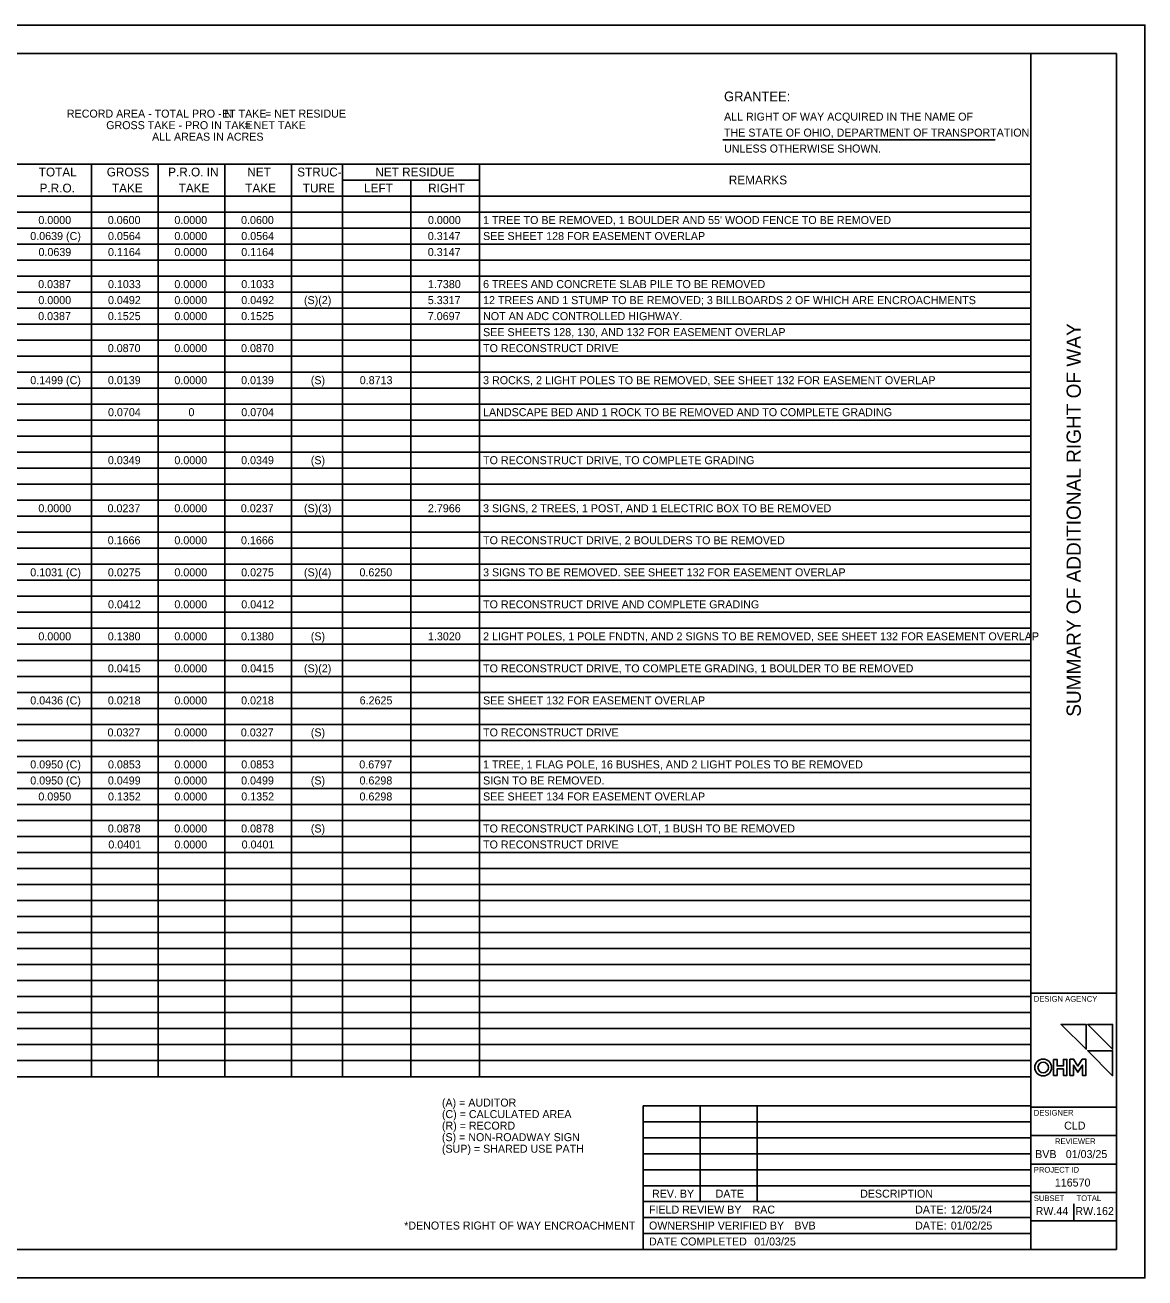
# Model space of a CAD drawing. Extents: x -1.6 to 34, y 0 to 22.
# Drawn here: x 14.35 to 34, y 0 to 22 of the extents above; entities that cross this region are included whole.
import ezdxf

# ---------------------------------------------------------------- set-up
doc = ezdxf.new("R2010")
doc.units = 0
for name, color, linetype in [('Default', 7, 'Continuous'), ('SH_Border', 7, 'Continuous'), ('SH_Cut_Line', 7, 'Continuous'), ('SH_Data', 7, 'Continuous'), ('SH_Text', 7, 'Continuous')]:
    doc.layers.add(name, color=color, linetype=linetype)

msp = doc.modelspace()

# ---------------------------------------------------------------- linework, layer by layer
at = {"layer": 'SH_Border'}
for p, q in [((32, 0.5), (32, 21.5)), ((32, 5), (33.5, 5)), ((32, 3), (33.5, 3)), ((32, 2.5), (33.5, 2.5)), ((32, 2), (33.5, 2)), ((32, 1.5), (33.5, 1.5)), ((32, 1), (33.5, 1))]:
    msp.add_line(p, q, dxfattribs=at)
msp.add_lwpolyline([(1.5, 21.5), (33.5, 21.5), (33.5, 0.5), (1.5, 0.5)], close=True, dxfattribs=at)
at = {"layer": 'SH_Cut_Line'}
msp.add_lwpolyline([(0, 0), (34, 0), (34, 22), (0, 22)], close=True, dxfattribs=at)
at = {"layer": 'SH_Data'}
for p, q in [((32.75, 4), (32.75, 4)), ((32.745, 3.557), (32.745, 3.737)), ((32.745, 3.737), (32.824, 3.613)), ((32.824, 3.613), (32.903, 3.737)), ((32.903, 3.737), (32.903, 3.557)), ((32.75, 1), (32.75, 1.3))]:
    msp.add_line(p, q, dxfattribs=at)
for points in [[(32.53, 4.453), (32.966, 4.015), (32.966, 4.453), (32.53, 4.453)], [(32.997, 4.453), (33.433, 4.015), (33.433, 4.453), (32.997, 4.453)], [(32.997, 3.988), (33.433, 3.55), (33.433, 3.988), (32.997, 3.988)], [(32.824, 3.721), (32.748, 3.84), (32.685, 3.84), (32.685, 3.557), (32.745, 3.557)], [(32.903, 3.557), (32.963, 3.557), (32.963, 3.84), (32.9, 3.84), (32.824, 3.721)]]:
    msp.add_lwpolyline(points, dxfattribs=at)
for points in [[(32.966, 4.453), (32.966, 4.015), (32.53, 4.453)], [(33.433, 4.453), (33.433, 4.015), (32.997, 4.453)], [(33.433, 3.988), (33.433, 3.55), (32.997, 3.988)], [(32.397, 3.838), (32.457, 3.838), (32.457, 3.724), (32.571, 3.724), (32.571, 3.838), (32.631, 3.838), (32.631, 3.556), (32.571, 3.556), (32.571, 3.671), (32.457, 3.671), (32.457, 3.556), (32.397, 3.556)], [(32.397, 3.838), (32.457, 3.838), (32.457, 3.724), (32.571, 3.724), (32.571, 3.838), (32.631, 3.838), (32.631, 3.556), (32.571, 3.556), (32.571, 3.671), (32.457, 3.671), (32.457, 3.556), (32.397, 3.556)], [(32.9, 3.84), (32.963, 3.84), (32.963, 3.557), (32.903, 3.557), (32.903, 3.737), (32.824, 3.613), (32.745, 3.737), (32.745, 3.557), (32.685, 3.557), (32.685, 3.84), (32.748, 3.84), (32.824, 3.721)]]:
    msp.add_lwpolyline(points, close=True, dxfattribs=at)
for radius in [0.148, 0.148, 0.0927, 0.0927]:
    msp.add_circle((32.215, 3.695), radius, dxfattribs=at)
at = {"layer": 'SH_Text'}
for p, q in [((26.592, 19.986), (31.372, 19.986)), ((1.5, 19.56), (32, 19.56)), ((15.516, 19.56), (15.516, 3.534)), ((16.685, 19.56), (16.685, 3.534)), ((17.854, 19.56), (17.854, 3.534)), ((19.024, 19.56), (19.024, 3.534)), ((19.917, 19.56), (19.917, 3.534)), ((22.32, 19.56), (22.32, 3.534)), ((32, 19.56), (32, 3.534)), ((19.917, 19.279), (22.32, 19.279)), ((21.119, 19.279), (21.119, 3.534)), ((1.5, 18.998), (32, 18.998)), ((1.5, 18.717), (32, 18.717)), ((1.5, 18.436), (32, 18.436)), ((7.395, 18.154), (22.32, 18.154)), ((22.32, 18.154), (32, 18.154)), ((1.5, 17.873), (32, 17.873)), ((1.5, 17.592), (32, 17.592)), ((1.5, 17.311), (32, 17.311)), ((7.395, 17.03), (22.32, 17.03)), ((22.32, 17.03), (32, 17.03)), ((1.5, 16.749), (32, 16.749)), ((1.5, 16.467), (32, 16.467)), ((1.5, 16.186), (32, 16.186)), ((1.5, 15.905), (32, 15.905)), ((1.5, 15.624), (32, 15.624)), ((1.5, 15.343), (32, 15.343)), ((1.5, 15.062), (32, 15.062)), ((1.5, 14.781), (32, 14.781)), ((1.5, 14.499), (32, 14.499)), ((1.5, 14.218), (32, 14.218)), ((1.5, 13.937), (32, 13.937)), ((1.5, 13.656), (32, 13.656)), ((1.5, 13.375), (32, 13.375)), ((1.5, 13.094), (32, 13.094)), ((1.5, 12.812), (32, 12.812)), ((1.5, 12.531), (32, 12.531)), ((1.5, 12.25), (32, 12.25)), ((1.5, 11.969), (32, 11.969)), ((1.5, 11.688), (32, 11.688)), ((1.5, 11.407), (32, 11.407)), ((1.5, 11.126), (32, 11.126)), ((1.5, 10.844), (32, 10.844)), ((1.5, 10.563), (32, 10.563)), ((1.5, 10.282), (32, 10.282)), ((1.5, 10.001), (32, 10.001)), ((1.5, 9.72), (32, 9.72)), ((1.5, 9.439), (32, 9.439)), ((1.5, 9.157), (32, 9.157)), ((1.5, 8.876), (32, 8.876)), ((7.395, 8.595), (22.32, 8.595)), ((22.32, 8.595), (32, 8.595)), ((1.5, 8.314), (32, 8.314)), ((1.5, 8.033), (32, 8.033)), ((1.5, 7.752), (32, 7.752)), ((1.5, 7.471), (32, 7.471)), ((1.5, 7.189), (32, 7.189)), ((1.5, 6.908), (32, 6.908)), ((1.5, 6.627), (32, 6.627)), ((1.5, 6.346), (32, 6.346)), ((1.5, 6.065), (32, 6.065)), ((1.5, 5.784), (32, 5.784)), ((1.5, 5.502), (32, 5.502)), ((1.5, 5.221), (32, 5.221)), ((1.5, 4.94), (32, 4.94)), ((1.5, 4.659), (32, 4.659)), ((1.5, 4.378), (32, 4.378)), ((1.5, 4.097), (32, 4.097)), ((1.5, 3.816), (32, 3.816)), ((1.5, 3.534), (32, 3.534)), ((25.197, 3.02), (25.197, 0.5)), ((25.197, 3.02), (32, 3.02)), ((26.197, 3.02), (26.197, 1.34)), ((27.197, 3.02), (27.197, 1.34)), ((25.197, 2.74), (32, 2.74)), ((25.197, 2.46), (32, 2.46)), ((25.197, 2.18), (32, 2.18)), ((25.197, 1.9), (32, 1.9)), ((25.197, 1.62), (32, 1.62)), ((25.197, 1.34), (32, 1.34)), ((25.197, 1.06), (32, 1.06)), ((25.197, 0.78), (32, 0.78)), ((32, 0.5), (32, 0.5))]:
    msp.add_line(p, q, dxfattribs=at)

# ---------------------------------------------------------------- texts
at = {"layer": 'Default'}
for s, p in [('(A) = AUDITOR', (21.663, 3.009)), ('(C) = CALCULATED AREA', (21.663, 2.807)), ('(R) = RECORD', (21.663, 2.604)), ('(S) = NON-ROADWAY SIGN', (21.663, 2.402)), ('(SUP) = SHARED USE PATH', (21.663, 2.199)), ('*DENOTES RIGHT OF WAY ENCROACHMENT', (21.001, 0.85))]:
    msp.add_text(s, height=0.14, dxfattribs=at).set_placement(p)
at = {"layer": 'SH_Data'}
msp.add_text('SUMMARY OF ADDITIONAL RIGHT OF WAY', height=0.25, rotation=90, dxfattribs=at).set_placement((32.875, 9.854))
for s, height, p in [('DESIGN AGENCY', 0.1, (32.05, 4.85)), ('DESIGNER', 0.1, (32.05, 2.85)), ('CLD', 0.14, (32.582, 2.605)), ('REVIEWER', 0.1, (32.422, 2.35)), ('BVB', 0.14, (32.074, 2.105)), ('01/03/25', 0.14, (32.611, 2.105)), ('PROJECT ID', 0.1, (32.05, 1.85)), ('SUBSET', 0.1, (32.05, 1.35)), ('TOTAL', 0.1, (32.8, 1.35)), ('RW.44', 0.14, (32.082, 1.105)), ('RW.162', 0.14, (32.779, 1.105))]:
    msp.add_text(s, height=height, dxfattribs=at).set_placement(p)
at = {"layer": 'SH_Text'}
for s, height, p in [('GRANTEE:', 0.17, (26.614, 20.662)), ('RECORD AREA - TOTAL PRO - N', 0.14, (15.082, 20.375)), ('ET TAKE ', 0.14, (17.803, 20.375)), ('= NET RESIDUE', 0.14, (18.559, 20.375)), ('ALL RIGHT OF WAY ACQUIRED IN THE NAME OF', 0.14, (26.614, 20.322)), ('GROSS TAKE - PRO IN TAKE', 0.14, (15.772, 20.172)), (' = NET TAKE', 0.14, (18.145, 20.172)), ('ALL AREAS IN ACRES', 0.14, (16.576, 19.97)), ('THE STATE OF OHIO, DEPARTMENT OF TRANSPORTATION', 0.14, (26.614, 20.042)), ('UNLESS OTHERWISE SHOWN.', 0.14, (26.614, 19.762)), ('TOTAL', 0.1546, (14.588, 19.342)), ('GROSS', 0.1546, (15.781, 19.342)), ('P.R.O. IN', 0.1546, (16.858, 19.342)), ('NET', 0.1546, (18.247, 19.342)), ('STRUC-', 0.1546, (19.123, 19.342)), ('NET RESIDUE', 0.15463, (20.494, 19.342)), ('P.R.O.', 0.1546, (14.602, 19.061)), ('TAKE', 0.1546, (15.872, 19.061)), ('TAKE', 0.1546, (17.042, 19.061)), ('TAKE', 0.1546, (18.211, 19.061)), ('TURE', 0.1546, (19.221, 19.061)), ('LEFT', 0.1546, (20.297, 19.061)), ('RIGHT', 0.1546, (21.421, 19.061)), ('REMARKS', 0.1546, (26.698, 19.202)), ('0.0000', 0.1406, (14.581, 18.506)), ('0.0600', 0.1406, (15.799, 18.506)), ('0.0000', 0.1406, (16.968, 18.506)), ('0.0600', 0.1406, (18.138, 18.506)), ('0.0000', 0.1406, (21.418, 18.506)), ("1 TREE TO BE REMOVED, 1 BOULDER AND 55' WOOD FENCE TO BE REMOVED", 0.14058, (22.385, 18.506)), ('0.0639 (C)', 0.1406, (14.439, 18.225)), ('0.0564', 0.1406, (15.803, 18.225)), ('0.0000', 0.1406, (16.968, 18.225)), ('0.0564', 0.1406, (18.142, 18.225)), ('0.3147', 0.1406, (21.415, 18.225)), ('SEE SHEET 128 FOR EASEMENT OVERLAP', 0.14058, (22.385, 18.225)), ('0.0639', 0.1406, (14.583, 17.944)), ('0.1164', 0.1406, (15.803, 17.944)), ('0.0000', 0.1406, (16.968, 17.944)), ('0.1164', 0.1406, (18.142, 17.944)), ('0.3147', 0.1406, (21.415, 17.944)), ('0.0387', 0.1406, (14.577, 17.381)), ('0.1033', 0.1406, (15.803, 17.381)), ('0.0000', 0.1406, (16.968, 17.381)), ('0.1033', 0.1406, (18.142, 17.381)), ('1.7380', 0.1406, (21.418, 17.381)), ('6 TREES AND CONCRETE SLAB PILE TO BE REMOVED', 0.14058, (22.385, 17.381)), ('0.0000', 0.1406, (14.581, 17.1)), ('0.0492', 0.1406, (15.803, 17.1)), ('0.0000', 0.1406, (16.968, 17.1)), ('0.0492', 0.1406, (18.142, 17.1)), ('(S)(2)', 0.1406, (19.242, 17.1)), ('5.3317', 0.1406, (21.415, 17.1)), ('12 TREES AND 1 STUMP TO BE REMOVED; 3 BILLBOARDS 2 OF WHICH ARE ENCROACHMENTS', 0.14058, (22.385, 17.1)), ('0.0387', 0.1406, (14.577, 16.819)), ('0.1525', 0.1406, (15.801, 16.819)), ('0.0000', 0.1406, (16.968, 16.819)), ('0.1525', 0.1406, (18.14, 16.819)), ('7.0697', 0.1406, (21.415, 16.819)), ('NOT AN ADC CONTROLLED HIGHWAY.', 0.14058, (22.385, 16.819)), ('SEE SHEETS 128, 130, AND 132 FOR EASEMENT OVERLAP', 0.14058, (22.385, 16.538)), ('0.0870', 0.1406, (15.799, 16.257)), ('0.0000', 0.1406, (16.968, 16.257)), ('0.0870', 0.1406, (18.138, 16.257)), ('TO RECONSTRUCT DRIVE', 0.14058, (22.385, 16.257)), ('0.1499 (C)', 0.1406, (14.439, 15.694)), ('(S)', 0.1406, (19.362, 15.694)), ('0.0139', 0.1406, (15.801, 15.694)), ('0.0000', 0.1406, (16.968, 15.694)), ('0.0139', 0.1406, (18.139, 15.694)), ('0.8713', 0.1406, (20.221, 15.694)), ('3 ROCKS, 2 LIGHT POLES TO BE REMOVED, SEE SHEET 132 FOR EASEMENT OVERLAP', 0.14058, (22.385, 15.694)), ('0.0704', 0.1406, (15.803, 15.132)), ('0', 0.141, (17.215, 15.132)), ('0.0704', 0.1406, (18.142, 15.132)), ('LANDSCAPE BED AND 1 ROCK TO BE REMOVED AND TO COMPLETE GRADING', 0.14058, (22.385, 15.132)), ('0.0349', 0.1406, (15.801, 14.289)), ('0.0000', 0.1406, (16.968, 14.289)), ('0.0349', 0.1406, (18.139, 14.289)), ('(S)', 0.1406, (19.362, 14.289)), ('TO RECONSTRUCT DRIVE, TO COMPLETE GRADING', 0.14058, (22.385, 14.289)), ('0.0000', 0.1406, (14.581, 13.445)), ('0.0237', 0.1406, (15.795, 13.445)), ('0.0000', 0.1406, (16.968, 13.445)), ('0.0237', 0.1406, (18.134, 13.445)), ('(S)(3)', 0.1406, (19.242, 13.445)), ('2.7966', 0.1406, (21.417, 13.445)), ('3 SIGNS, 2 TREES, 1 POST, AND 1 ELECTRIC BOX TO BE REMOVED', 0.14058, (22.385, 13.445)), ('0.1666', 0.1406, (15.798, 12.883)), ('0.0000', 0.1406, (16.968, 12.883)), ('0.1666', 0.1406, (18.137, 12.883)), ('TO RECONSTRUCT DRIVE, 2 BOULDERS TO BE REMOVED', 0.14058, (22.385, 12.883)), ('0.1031 (C)', 0.1406, (14.439, 12.32)), ('0.0275', 0.1406, (15.801, 12.32)), ('0.0000', 0.1406, (16.968, 12.32)), ('0.0275', 0.1406, (18.14, 12.32)), ('(S)(4)', 0.1406, (19.242, 12.32)), ('0.6250', 0.1406, (20.216, 12.32)), ('3 SIGNS TO BE REMOVED. SEE SHEET 132 FOR EASEMENT OVERLAP', 0.14058, (22.385, 12.32)), ('0.0412', 0.1406, (15.803, 11.758)), ('0.0000', 0.1406, (16.968, 11.758)), ('0.0412', 0.1406, (18.142, 11.758)), ('TO RECONSTRUCT DRIVE AND COMPLETE GRADING', 0.14058, (22.385, 11.758)), ('0.0000', 0.1406, (14.581, 11.196)), ('0.1380', 0.1406, (15.799, 11.196)), ('0.0000', 0.1406, (16.968, 11.196)), ('0.1380', 0.1406, (18.138, 11.196)), ('(S)', 0.1406, (19.362, 11.196)), ('1.3020', 0.1406, (21.418, 11.196)), ('2 LIGHT POLES, 1 POLE FNDTN, AND 2 SIGNS TO BE REMOVED, SEE SHEET 132 FOR EASEMENT OVERLAP', 0.14058, (22.385, 11.196)), ('(S)(2)', 0.1406, (19.242, 10.634)), ('0.0415', 0.1406, (15.801, 10.634)), ('0.0000', 0.1406, (16.968, 10.634)), ('0.0415', 0.1406, (18.14, 10.634)), ('TO RECONSTRUCT DRIVE, TO COMPLETE GRADING, 1 BOULDER TO BE REMOVED', 0.14058, (22.385, 10.634)), ('0.0436 (C)', 0.1406, (14.439, 10.071)), ('0.0218', 0.1406, (15.8, 10.071)), ('0.0000', 0.1406, (16.968, 10.071)), ('0.0218', 0.1406, (18.139, 10.071)), ('6.2625', 0.1406, (20.219, 10.071)), ('SEE SHEET 132 FOR EASEMENT OVERLAP', 0.14058, (22.385, 10.071)), ('0.0327', 0.1406, (15.795, 9.509)), ('0.0000', 0.1406, (16.968, 9.509)), ('0.0327', 0.1406, (18.134, 9.509)), ('(S)', 0.1406, (19.362, 9.509)), ('TO RECONSTRUCT DRIVE', 0.14058, (22.385, 9.509)), ('0.0950 (C)', 0.1406, (14.439, 8.947)), ('0.0853', 0.1406, (15.803, 8.947)), ('0.0000', 0.1406, (16.968, 8.947)), ('0.0853', 0.1406, (18.142, 8.947)), ('0.6797', 0.1406, (20.213, 8.947)), ('1 TREE, 1 FLAG POLE, 16 BUSHES, AND 2 LIGHT POLES TO BE REMOVED', 0.14058, (22.385, 8.947)), ('0.0950 (C)', 0.1406, (14.439, 8.665)), ('0.0499', 0.1406, (15.801, 8.665)), ('0.0000', 0.1406, (16.968, 8.665)), ('0.0499', 0.1406, (18.139, 8.665)), ('(S)', 0.1406, (19.362, 8.665)), ('0.6298', 0.1406, (20.217, 8.665)), ('SIGN TO BE REMOVED.', 0.14058, (22.385, 8.665)), ('0.0950', 0.1406, (14.581, 8.384)), ('0.1352', 0.1406, (15.803, 8.384)), ('0.0000', 0.1406, (16.968, 8.384)), ('0.1352', 0.1406, (18.142, 8.384)), ('0.6298', 0.1406, (20.217, 8.384)), ('SEE SHEET 134 FOR EASEMENT OVERLAP', 0.14058, (22.385, 8.384)), ('0.0878', 0.1406, (15.8, 7.822)), ('0.0000', 0.1406, (16.968, 7.822)), ('0.0878', 0.1406, (18.139, 7.822)), ('(S)', 0.1406, (19.362, 7.822)), ('TO RECONSTRUCT PARKING LOT, 1 BUSH TO BE REMOVED', 0.14058, (22.385, 7.822)), ('0.0401', 0.1406, (15.809, 7.541)), ('0.0000', 0.1406, (16.968, 7.541)), ('0.0401', 0.1406, (18.148, 7.541)), ('TO RECONSTRUCT DRIVE', 0.14058, (22.385, 7.541)), ('REV. BY', 0.14, (25.35, 1.41)), ('DATE', 0.14, (26.466, 1.41)), ('DESCRIPTION', 0.14, (29.002, 1.41)), ('116570', 0.14, (32.419, 1.605)), ('FIELD REVIEW BY', 0.14, (25.297, 1.13)), ('RAC                      ', 0.14, (27.113, 1.13)), ('DATE:', 0.14, (29.967, 1.13)), ('12/05/24', 0.14, (30.593, 1.13)), ('OWNERSHIP VERIFIED BY', 0.14, (25.297, 0.85)), ('BVB               ', 0.14, (27.848, 0.85)), ('DATE:', 0.14, (29.967, 0.85)), ('01/02/25', 0.14, (30.593, 0.85)), ('DATE COMPLETED', 0.14, (25.297, 0.57)), ('01/03/25                            ', 0.14, (27.144, 0.57))]:
    msp.add_text(s, height=height, dxfattribs=at).set_placement(p)

doc.saveas('drawing.dxf')
